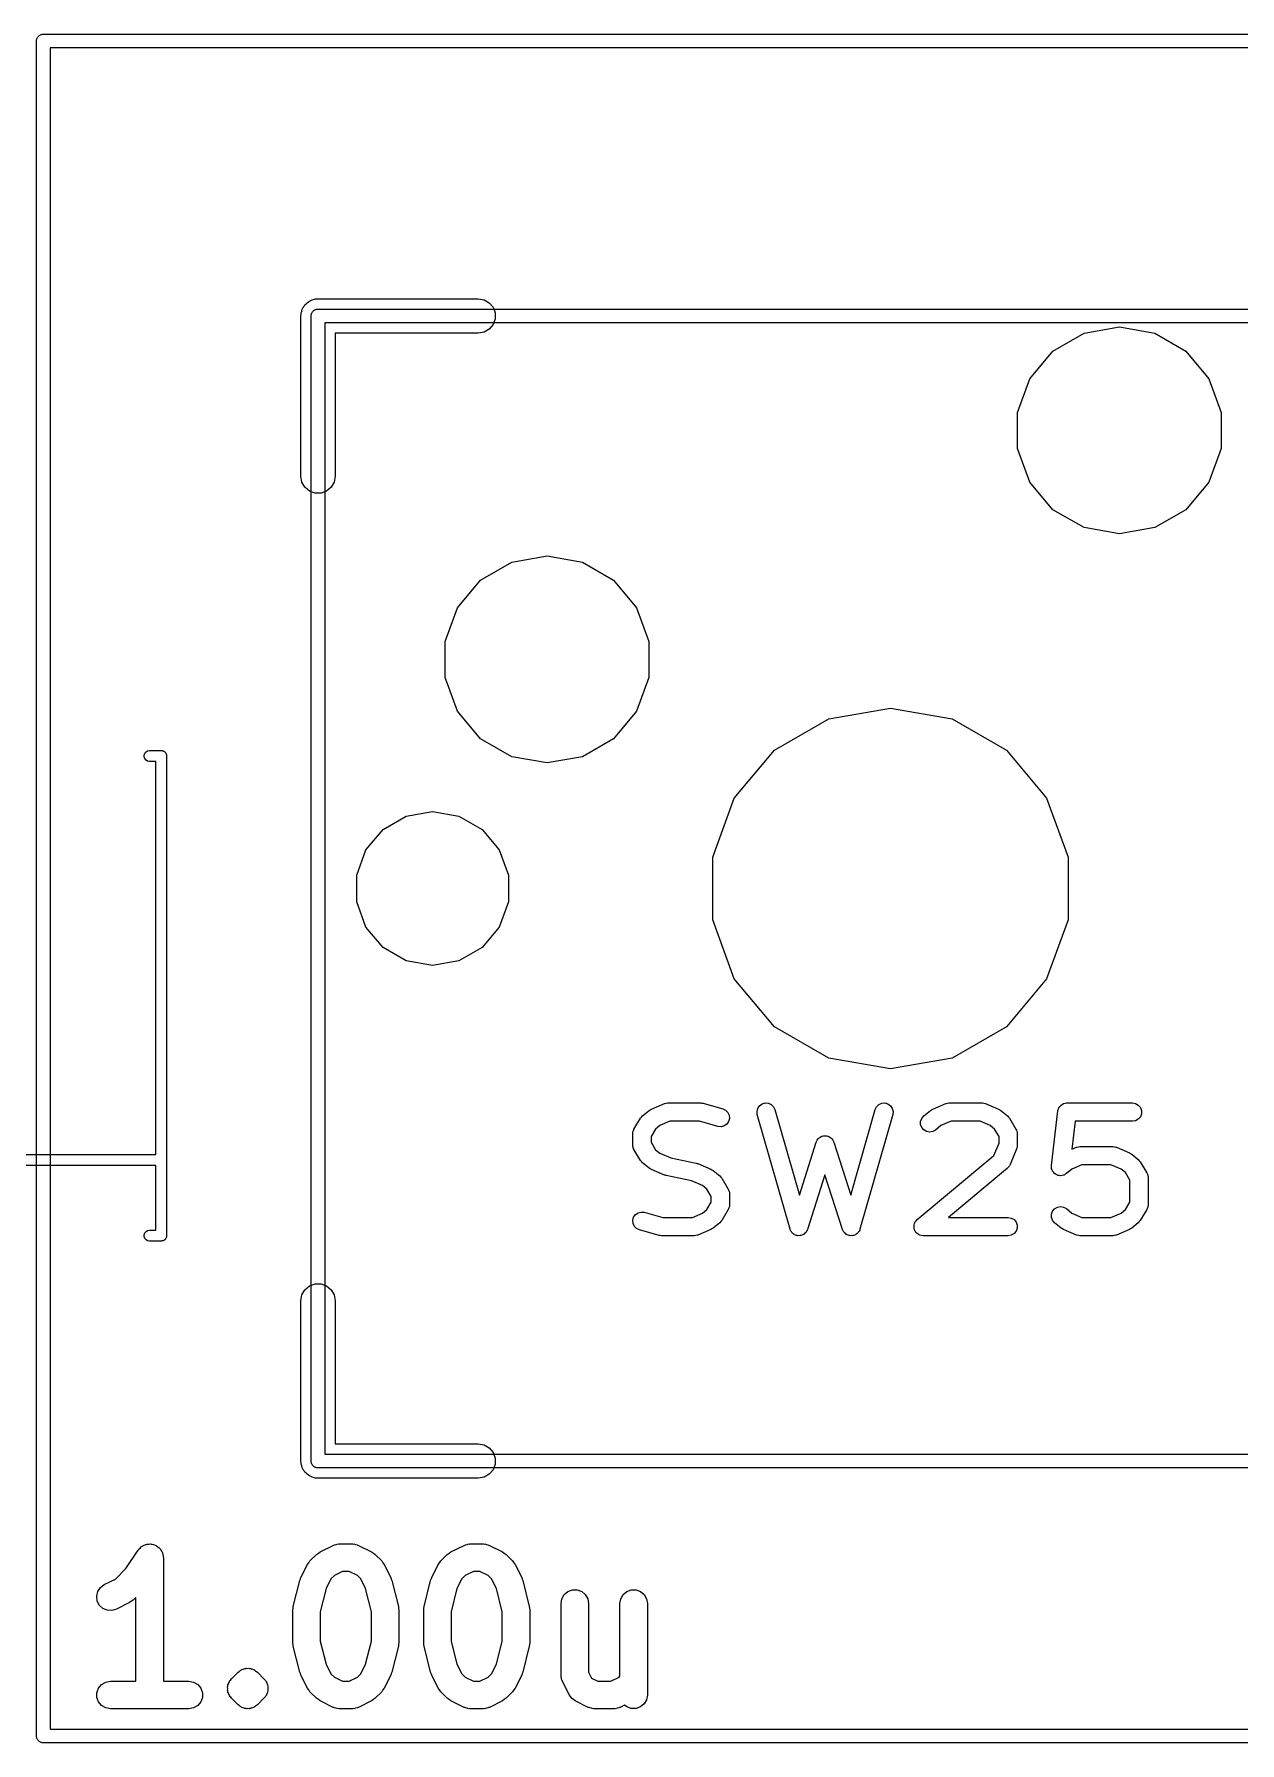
# Model space of a CAD drawing. Header units: millimetres. Extents: x 50 to 169, y 50 to 167.
# Drawn here: x 148.61 to 161.99, y 89.3 to 108.25 of the extents above; entities that cross this region are included whole.
import ezdxf

# ---------------------------------------------------------------- set-up
doc = ezdxf.new("R2010")
doc.units = ezdxf.units.MM
doc.layers.add('BLACK', color=7, linetype='Continuous')

# ---------------------------------------------------------------- blocks, each defined once
blk = doc.blocks.new('hhskb2-Cmts.User')
at = {"layer": 'BLACK'}
for p, q in [((138.574, -81.65), (138.575, -81.6434)), ((138.574, -94.35), (138.574, -81.65)), ((138.575, -81.6368), (138.577, -81.6305)), ((138.575, -81.6434), (138.575, -81.6368)), ((138.577, -81.6305), (138.578, -81.6239)), ((138.578, -81.6239), (138.582, -81.6182)), ((138.582, -81.6182), (138.584, -81.6119)), ((138.584, -81.6119), (138.588, -81.6068)), ((138.588, -81.6068), (138.592, -81.601)), ((138.592, -81.601), (138.597, -81.5967)), ((138.597, -81.5967), (138.601, -81.5916)), ((138.601, -81.5916), (138.607, -81.5883)), ((138.607, -81.5883), (138.612, -81.584)), ((138.612, -81.584), (138.618, -81.5817)), ((138.618, -81.5817), (138.624, -81.5784)), ((138.624, -81.5784), (138.631, -81.5772)), ((138.631, -81.5772), (138.637, -81.575)), ((138.637, -81.575), (138.643, -81.575)), ((138.643, -81.575), (138.65, -81.5738)), ((138.65, -81.5738), (151.35, -81.5738)), ((138.726, -81.7262), (138.726, -94.2738)), ((151.274, -81.7262), (138.726, -81.7262)), ((138.575, -94.3566), (138.574, -94.35)), ((138.575, -94.3632), (138.575, -94.3566)), ((138.726, -94.2738), (151.274, -94.2738)), ((138.577, -94.3695), (138.575, -94.3632)), ((138.578, -94.3761), (138.577, -94.3695)), ((138.582, -94.3818), (138.578, -94.3761)), ((138.584, -94.3881), (138.582, -94.3818)), ((138.588, -94.3932), (138.584, -94.3881)), ((138.592, -94.399), (138.588, -94.3932)), ((138.597, -94.4033), (138.592, -94.399)), ((138.601, -94.4084), (138.597, -94.4033)), ((138.607, -94.4117), (138.601, -94.4084)), ((138.612, -94.416), (138.607, -94.4117)), ((138.618, -94.4183), (138.612, -94.416)), ((138.624, -94.4216), (138.618, -94.4183)), ((138.631, -94.4228), (138.624, -94.4216)), ((138.637, -94.425), (138.631, -94.4228)), ((138.643, -94.425), (138.637, -94.425)), ((138.65, -94.4262), (138.643, -94.425)), ((151.35, -94.4262), (138.65, -94.4262))]:
    blk.add_line(p, q, dxfattribs=at)
blk = doc.blocks.new('hhskb2-Dwgs.User')
at = {"layer": 'BLACK'}
for p, q in [((135.526, -78.602), (135.527, -78.5954)), ((135.526, -97.398), (135.526, -78.602)), ((135.527, -78.5888), (135.529, -78.5825)), ((135.527, -78.5954), (135.527, -78.5888)), ((135.529, -78.5825), (135.53, -78.5759)), ((135.53, -78.5759), (135.534, -78.5702)), ((135.534, -78.5702), (135.536, -78.5639)), ((135.536, -78.5639), (135.54, -78.5588)), ((135.54, -78.5588), (135.544, -78.553)), ((135.544, -78.553), (135.549, -78.5487)), ((135.549, -78.5487), (135.553, -78.5436)), ((135.553, -78.5436), (135.559, -78.5403)), ((135.559, -78.5403), (135.564, -78.536)), ((135.564, -78.536), (135.57, -78.5337)), ((135.57, -78.5337), (135.576, -78.5304)), ((135.576, -78.5304), (135.583, -78.5292)), ((135.583, -78.5292), (135.589, -78.527)), ((135.589, -78.527), (135.595, -78.527)), ((135.595, -78.527), (135.602, -78.5258)), ((135.602, -78.5258), (154.398, -78.5258)), ((135.678, -78.6782), (135.678, -97.3218)), ((154.322, -78.6782), (135.678, -78.6782)), ((136.678, -95.3108), (136.691, -95.2976)), ((136.691, -95.2976), (136.699, -95.2939)), ((136.699, -95.2939), (136.705, -95.2884)), ((136.705, -95.2884), (136.722, -95.2822)), ((136.722, -95.2822), (136.738, -95.2742)), ((136.738, -95.2742), (136.747, -95.2732)), ((136.747, -95.2732), (136.755, -95.2703)), ((136.755, -95.2703), (136.773, -95.2703)), ((136.773, -95.2703), (136.791, -95.2683)), ((136.791, -95.2683), (136.799, -95.2703)), ((136.799, -95.2703), (136.808, -95.2703)), ((136.808, -95.2703), (136.825, -95.2766)), ((136.825, -95.2766), (136.843, -95.2809)), ((136.843, -95.2809), (136.85, -95.2856)), ((136.85, -95.2856), (136.857, -95.2884)), ((136.857, -95.2884), (136.871, -95.3001)), ((136.871, -95.3001), (136.887, -95.3102)), ((136.887, -95.3102), (136.892, -95.317)), ((138.673, -95.3567), (138.818, -95.2841)), ((138.818, -95.2841), (138.826, -95.2816)), ((138.826, -95.2816), (138.834, -95.2772)), ((138.834, -95.2772), (138.851, -95.2741)), ((138.851, -95.2741), (138.868, -95.269)), ((138.868, -95.269), (138.877, -95.2696)), ((138.877, -95.2696), (138.886, -95.268)), ((138.886, -95.268), (139.031, -95.268)), ((139.031, -95.268), (139.04, -95.2696)), ((139.04, -95.2696), (139.048, -95.269)), ((139.048, -95.269), (139.066, -95.2741)), ((139.066, -95.2741), (139.083, -95.2772)), ((139.083, -95.2772), (139.091, -95.2816)), ((139.091, -95.2816), (139.099, -95.2841)), ((139.099, -95.2841), (139.244, -95.3567)), ((140.124, -95.3567), (140.269, -95.2841)), ((140.269, -95.2841), (140.278, -95.2816)), ((140.278, -95.2816), (140.285, -95.2772)), ((140.285, -95.2772), (140.303, -95.2741)), ((140.303, -95.2741), (140.32, -95.269)), ((140.32, -95.269), (140.329, -95.2696)), ((140.329, -95.2696), (140.337, -95.268)), ((140.337, -95.268), (140.482, -95.268)), ((140.482, -95.268), (140.491, -95.2696)), ((140.491, -95.2696), (140.5, -95.269)), ((140.5, -95.269), (140.517, -95.2741)), ((140.517, -95.2741), (140.535, -95.2772)), ((140.535, -95.2772), (140.542, -95.2816)), ((140.542, -95.2816), (140.551, -95.2841)), ((140.551, -95.2841), (140.696, -95.3567)), ((136.518, -95.541), (136.654, -95.3359)), ((136.654, -95.3359), (136.66, -95.3298)), ((136.66, -95.3298), (136.665, -95.3225)), ((136.665, -95.3225), (136.678, -95.3108)), ((136.892, -95.317), (136.898, -95.3225)), ((136.898, -95.3225), (136.907, -95.3382)), ((136.907, -95.3382), (136.918, -95.3529)), ((136.918, -95.3529), (136.92, -95.361)), ((136.92, -95.361), (136.924, -95.3683)), ((136.924, -95.3683), (136.928, -95.3862)), ((136.928, -95.3862), (136.933, -95.4037)), ((136.933, -95.4037), (136.932, -95.4121)), ((136.932, -95.4121), (136.934, -95.4204)), ((136.934, -95.4204), (136.934, -96.792)), ((138.459, -95.6426), (138.532, -95.4974)), ((138.532, -95.4974), (138.546, -95.4778)), ((138.546, -95.4778), (138.56, -95.4578)), ((138.56, -95.4578), (138.633, -95.3852)), ((138.633, -95.3852), (138.653, -95.3712)), ((138.653, -95.3712), (138.673, -95.3567)), ((139.244, -95.3567), (139.264, -95.3712)), ((139.264, -95.3712), (139.284, -95.3852)), ((139.284, -95.3852), (139.356, -95.4578)), ((139.356, -95.4578), (139.37, -95.4778)), ((139.37, -95.4778), (139.385, -95.4974)), ((139.385, -95.4974), (139.458, -95.6426)), ((139.911, -95.6426), (139.983, -95.4974)), ((139.983, -95.4974), (139.998, -95.4778)), ((139.998, -95.4778), (140.012, -95.4578)), ((140.012, -95.4578), (140.084, -95.3852)), ((140.084, -95.3852), (140.104, -95.3712)), ((140.104, -95.3712), (140.124, -95.3567)), ((140.696, -95.3567), (140.715, -95.3712)), ((140.715, -95.3712), (140.735, -95.3852)), ((140.735, -95.3852), (140.808, -95.4578)), ((140.808, -95.4578), (140.822, -95.4778)), ((140.822, -95.4778), (140.836, -95.4974)), ((140.836, -95.4974), (140.909, -95.6426)), ((136.278, -95.7195), (136.401, -95.658)), ((136.401, -95.658), (136.518, -95.541)), ((138.375, -95.964), (138.448, -95.6738)), ((138.448, -95.6738), (138.455, -95.6585)), ((138.455, -95.6585), (138.459, -95.6426)), ((138.793, -95.6558), (138.739, -95.7639)), ((138.831, -95.6183), (138.793, -95.6558)), ((138.922, -95.5728), (138.831, -95.6183)), ((138.995, -95.5728), (138.922, -95.5728)), ((139.086, -95.6183), (138.995, -95.5728)), ((139.123, -95.6558), (139.086, -95.6183)), ((139.177, -95.7639), (139.123, -95.6558)), ((139.458, -95.6426), (139.462, -95.6585)), ((139.462, -95.6585), (139.469, -95.6738)), ((139.469, -95.6738), (139.542, -95.964)), ((139.827, -95.964), (139.899, -95.6738)), ((139.899, -95.6738), (139.906, -95.6585)), ((139.906, -95.6585), (139.911, -95.6426)), ((140.245, -95.6558), (140.191, -95.7639)), ((140.282, -95.6183), (140.245, -95.6558)), ((140.373, -95.5728), (140.282, -95.6183)), ((140.446, -95.5728), (140.373, -95.5728)), ((140.537, -95.6183), (140.446, -95.5728)), ((140.575, -95.6558), (140.537, -95.6183)), ((140.629, -95.7639), (140.575, -95.6558)), ((140.909, -95.6426), (140.914, -95.6585)), ((140.914, -95.6585), (140.921, -95.6738)), ((140.921, -95.6738), (140.993, -95.964)), ((136.194, -95.8467), (136.206, -95.7952)), ((136.2, -95.8993), (136.194, -95.8467)), ((136.206, -95.7952), (136.235, -95.7511)), ((136.235, -95.7511), (136.278, -95.7195)), ((136.629, -95.8609), (136.599, -95.891)), ((136.629, -96.792), (136.629, -95.8609)), ((138.739, -95.7639), (138.675, -96.0198)), ((139.241, -96.0198), (139.177, -95.7639)), ((140.191, -95.7639), (140.127, -96.0198)), ((140.693, -96.0198), (140.629, -95.7639)), ((141.346, -95.9284), (141.355, -95.8763)), ((141.355, -95.8763), (141.382, -95.8305)), ((141.382, -95.8305), (141.422, -95.7964)), ((141.422, -95.7964), (141.472, -95.7783)), ((141.472, -95.7783), (141.525, -95.7783)), ((141.525, -95.7783), (141.575, -95.7964)), ((141.575, -95.7964), (141.615, -95.8305)), ((141.615, -95.8305), (141.642, -95.8763)), ((141.642, -95.8763), (141.651, -95.9284)), ((141.999, -95.9284), (142.008, -95.8763)), ((142.008, -95.8763), (142.035, -95.8305)), ((142.035, -95.8305), (142.075, -95.7964)), ((142.075, -95.7964), (142.125, -95.7783)), ((142.125, -95.7783), (142.178, -95.7783)), ((142.178, -95.7783), (142.228, -95.7964)), ((142.228, -95.7964), (142.268, -95.8305)), ((142.268, -95.8305), (142.295, -95.8763)), ((142.295, -95.8763), (142.304, -95.9284)), ((136.223, -95.9466), (136.2, -95.8993)), ((136.262, -95.983), (136.223, -95.9466)), ((136.31, -96.0041), (136.262, -95.983)), ((136.363, -96.0073), (136.31, -96.0041)), ((136.414, -95.9922), (136.363, -96.0073)), ((136.559, -95.9196), (136.414, -95.9922)), ((136.579, -95.905), (136.559, -95.9196)), ((136.599, -95.891), (136.579, -95.905)), ((138.371, -96.001), (138.374, -95.9826)), ((138.371, -96.3639), (138.371, -96.001)), ((138.374, -95.9826), (138.375, -95.964)), ((138.675, -96.0198), (138.675, -96.3451)), ((139.241, -96.3451), (139.241, -96.0198)), ((139.542, -95.964), (139.543, -95.9826)), ((139.543, -95.9826), (139.546, -96.001)), ((139.546, -96.001), (139.546, -96.3639)), ((139.822, -96.001), (139.825, -95.9826)), ((139.822, -96.3639), (139.822, -96.001)), ((139.825, -95.9826), (139.827, -95.964)), ((140.127, -96.0198), (140.127, -96.3451)), ((140.693, -96.3451), (140.693, -96.0198)), ((140.993, -95.964), (140.994, -95.9826)), ((140.994, -95.9826), (140.998, -96.001)), ((140.998, -96.001), (140.998, -96.3639)), ((141.346, -96.7267), (141.346, -95.9284)), ((141.651, -95.9284), (141.651, -96.6907)), ((141.999, -96.7362), (141.999, -95.9284)), ((142.304, -95.9284), (142.304, -96.9444)), ((138.374, -96.3822), (138.371, -96.3639)), ((138.375, -96.4008), (138.374, -96.3822)), ((138.448, -96.6911), (138.375, -96.4008)), ((138.675, -96.3451), (138.739, -96.6009)), ((139.177, -96.601), (139.241, -96.3451)), ((139.542, -96.4008), (139.469, -96.6911)), ((139.543, -96.3822), (139.542, -96.4008)), ((139.546, -96.3639), (139.543, -96.3822)), ((139.825, -96.3822), (139.822, -96.3639)), ((139.827, -96.4008), (139.825, -96.3822)), ((139.899, -96.6911), (139.827, -96.4008)), ((140.127, -96.3451), (140.191, -96.6009)), ((140.629, -96.601), (140.693, -96.3451)), ((140.993, -96.4008), (140.921, -96.6911)), ((140.994, -96.3822), (140.993, -96.4008)), ((140.998, -96.3639), (140.994, -96.3822)), ((138.739, -96.6009), (138.793, -96.709)), ((139.123, -96.709), (139.177, -96.601)), ((140.191, -96.6009), (140.245, -96.709)), ((140.575, -96.709), (140.629, -96.601)), ((136.248, -96.8277), (136.294, -96.8012)), ((136.294, -96.8012), (136.346, -96.792)), ((136.346, -96.792), (136.629, -96.792)), ((136.934, -96.792), (137.217, -96.792)), ((137.217, -96.792), (137.269, -96.8012)), ((137.269, -96.8012), (137.315, -96.8277)), ((137.65, -96.8324), (137.656, -96.8203)), ((137.656, -96.8203), (137.659, -96.8074)), ((137.659, -96.8074), (137.667, -96.7965)), ((137.667, -96.7965), (137.672, -96.7844)), ((137.672, -96.7844), (137.682, -96.775)), ((137.682, -96.775), (137.69, -96.7641)), ((137.69, -96.7641), (137.762, -96.6915)), ((137.762, -96.6915), (137.773, -96.6839)), ((137.773, -96.6839), (137.782, -96.6744)), ((137.782, -96.6744), (137.789, -96.6716)), ((137.789, -96.6716), (137.794, -96.6673)), ((137.794, -96.6673), (137.8, -96.665)), ((137.8, -96.665), (137.805, -96.6612)), ((137.805, -96.6612), (137.818, -96.6577)), ((137.818, -96.6577), (137.83, -96.6521)), ((137.83, -96.6521), (137.837, -96.6515)), ((137.837, -96.6515), (137.843, -96.6492)), ((137.843, -96.6492), (137.85, -96.6492)), ((137.85, -96.6492), (137.857, -96.6475)), ((137.857, -96.6475), (137.87, -96.6486)), ((137.87, -96.6486), (137.883, -96.6475)), ((137.883, -96.6475), (137.89, -96.6492)), ((137.89, -96.6492), (137.896, -96.6492)), ((137.896, -96.6492), (137.903, -96.6515)), ((137.903, -96.6515), (137.909, -96.6521)), ((137.909, -96.6521), (137.921, -96.6577)), ((137.921, -96.6577), (137.934, -96.6612)), ((137.934, -96.6612), (137.94, -96.665)), ((137.94, -96.665), (137.946, -96.6673)), ((137.946, -96.6673), (137.951, -96.6716)), ((137.951, -96.6716), (137.957, -96.6744)), ((137.957, -96.6744), (137.967, -96.6839)), ((137.967, -96.6839), (137.978, -96.6915)), ((137.978, -96.6915), (138.05, -96.7641)), ((138.05, -96.7641), (138.058, -96.775)), ((138.058, -96.775), (138.067, -96.7844)), ((138.067, -96.7844), (138.073, -96.7965)), ((138.073, -96.7965), (138.081, -96.8074)), ((138.081, -96.8074), (138.084, -96.8203)), ((138.084, -96.8203), (138.09, -96.8324)), ((138.455, -96.7063), (138.448, -96.6911)), ((138.459, -96.7223), (138.455, -96.7063)), ((138.532, -96.8674), (138.459, -96.7223)), ((138.793, -96.709), (138.831, -96.7466)), ((138.831, -96.7466), (138.922, -96.792)), ((138.922, -96.792), (138.995, -96.792)), ((138.995, -96.792), (139.086, -96.7466)), ((139.086, -96.7466), (139.123, -96.709)), ((139.458, -96.7223), (139.385, -96.8674)), ((139.462, -96.7063), (139.458, -96.7223)), ((139.469, -96.6911), (139.462, -96.7063)), ((139.906, -96.7063), (139.899, -96.6911)), ((139.911, -96.7223), (139.906, -96.7063)), ((139.983, -96.8674), (139.911, -96.7223)), ((140.245, -96.709), (140.282, -96.7466)), ((140.282, -96.7466), (140.373, -96.792)), ((140.373, -96.792), (140.446, -96.792)), ((140.446, -96.792), (140.537, -96.7466)), ((140.537, -96.7466), (140.575, -96.709)), ((140.909, -96.7223), (140.836, -96.8674)), ((140.914, -96.7063), (140.909, -96.7223)), ((140.921, -96.6911), (140.914, -96.7063)), ((141.348, -96.7354), (141.346, -96.7267)), ((141.347, -96.7441), (141.348, -96.7354)), ((141.352, -96.7613), (141.347, -96.7441)), ((141.355, -96.7788), (141.352, -96.7613)), ((141.36, -96.7864), (141.355, -96.7788)), ((141.362, -96.7949), (141.36, -96.7864)), ((141.435, -96.94), (141.362, -96.7949)), ((141.651, -96.6907), (141.685, -96.7583)), ((141.685, -96.7583), (141.752, -96.792)), ((141.752, -96.792), (141.898, -96.792)), ((141.898, -96.792), (141.989, -96.7466)), ((141.989, -96.7466), (141.999, -96.7362)), ((136.196, -96.918), (136.214, -96.8682)), ((136.196, -96.9709), (136.196, -96.918)), ((136.214, -97.0206), (136.196, -96.9709)), ((136.214, -96.8682), (136.248, -96.8277)), ((137.315, -96.8277), (137.349, -96.8682)), ((137.349, -96.8682), (137.367, -96.918)), ((137.367, -96.9709), (137.349, -97.0206)), ((137.367, -96.918), (137.367, -96.9709)), ((137.645, -96.8586), (137.649, -96.8457)), ((137.647, -96.8719), (137.645, -96.8586)), ((137.645, -96.8851), (137.647, -96.8719)), ((137.649, -96.898), (137.645, -96.8851)), ((137.649, -96.8457), (137.65, -96.8324)), ((137.65, -96.9113), (137.649, -96.898)), ((137.656, -96.9234), (137.65, -96.9113)), ((137.659, -96.9363), (137.656, -96.9234)), ((137.667, -96.9472), (137.659, -96.9363)), ((137.672, -96.9593), (137.667, -96.9472)), ((137.682, -96.9687), (137.672, -96.9593)), ((137.69, -96.9796), (137.682, -96.9687)), ((137.762, -97.0522), (137.69, -96.9796)), ((138.05, -96.9796), (137.978, -97.0522)), ((138.058, -96.9687), (138.05, -96.9796)), ((138.067, -96.9593), (138.058, -96.9687)), ((138.073, -96.9472), (138.067, -96.9593)), ((138.081, -96.9363), (138.073, -96.9472)), ((138.084, -96.9234), (138.081, -96.9363)), ((138.09, -96.9113), (138.084, -96.9234)), ((138.09, -96.8324), (138.091, -96.8457)), ((138.091, -96.898), (138.09, -96.9113)), ((138.091, -96.8457), (138.094, -96.8586)), ((138.094, -96.8851), (138.091, -96.898)), ((138.094, -96.8586), (138.093, -96.8719)), ((138.093, -96.8719), (138.094, -96.8851)), ((138.546, -96.8871), (138.532, -96.8674)), ((138.56, -96.907), (138.546, -96.8871)), ((138.633, -96.9796), (138.56, -96.907)), ((138.653, -96.9936), (138.633, -96.9796)), ((138.673, -97.0082), (138.653, -96.9936)), ((138.818, -97.0807), (138.673, -97.0082)), ((139.244, -97.0082), (139.099, -97.0807)), ((139.264, -96.9936), (139.244, -97.0082)), ((139.284, -96.9796), (139.264, -96.9936)), ((139.356, -96.907), (139.284, -96.9796)), ((139.37, -96.8871), (139.356, -96.907)), ((139.385, -96.8674), (139.37, -96.8871)), ((139.998, -96.8871), (139.983, -96.8674)), ((140.012, -96.907), (139.998, -96.8871)), ((140.084, -96.9796), (140.012, -96.907)), ((140.104, -96.9936), (140.084, -96.9796)), ((140.124, -97.0082), (140.104, -96.9936)), ((140.269, -97.0807), (140.124, -97.0082)), ((140.696, -97.0082), (140.551, -97.0807)), ((140.715, -96.9936), (140.696, -97.0082)), ((140.735, -96.9796), (140.715, -96.9936)), ((140.808, -96.907), (140.735, -96.9796)), ((140.822, -96.8871), (140.808, -96.907)), ((140.836, -96.8674), (140.822, -96.8871)), ((141.448, -96.958), (141.435, -96.94)), ((141.46, -96.9766), (141.448, -96.958)), ((141.464, -96.9791), (141.46, -96.9766)), ((141.466, -96.9825), (141.464, -96.9791)), ((141.485, -96.9948), (141.466, -96.9825)), ((141.503, -97.0082), (141.485, -96.9948)), ((141.648, -97.0807), (141.503, -97.0082)), ((142.295, -96.9966), (142.268, -97.0424)), ((142.304, -96.9444), (142.295, -96.9966)), ((136.248, -97.0612), (136.214, -97.0206)), ((136.294, -97.0876), (136.248, -97.0612)), ((136.346, -97.0968), (136.294, -97.0876)), ((137.217, -97.0968), (136.346, -97.0968)), ((137.269, -97.0876), (137.217, -97.0968)), ((137.315, -97.0612), (137.269, -97.0876)), ((137.349, -97.0206), (137.315, -97.0612)), ((137.773, -97.0598), (137.762, -97.0522)), ((137.782, -97.0693), (137.773, -97.0598)), ((137.789, -97.0721), (137.782, -97.0693)), ((137.794, -97.0764), (137.789, -97.0721)), ((137.8, -97.0787), (137.794, -97.0764)), ((137.805, -97.0825), (137.8, -97.0787)), ((137.818, -97.086), (137.805, -97.0825)), ((137.83, -97.0916), (137.818, -97.086)), ((137.837, -97.0922), (137.83, -97.0916)), ((137.843, -97.0945), (137.837, -97.0922)), ((137.85, -97.0945), (137.843, -97.0945)), ((137.857, -97.0962), (137.85, -97.0945)), ((137.87, -97.0951), (137.857, -97.0962)), ((137.883, -97.0962), (137.87, -97.0951)), ((137.89, -97.0945), (137.883, -97.0962)), ((137.896, -97.0945), (137.89, -97.0945)), ((137.903, -97.0922), (137.896, -97.0945)), ((137.909, -97.0916), (137.903, -97.0922)), ((137.921, -97.086), (137.909, -97.0916)), ((137.934, -97.0825), (137.921, -97.086)), ((137.94, -97.0787), (137.934, -97.0825)), ((137.946, -97.0764), (137.94, -97.0787)), ((137.951, -97.0721), (137.946, -97.0764)), ((137.957, -97.0693), (137.951, -97.0721)), ((137.967, -97.0598), (137.957, -97.0693)), ((137.978, -97.0522), (137.967, -97.0598)), ((138.826, -97.0832), (138.818, -97.0807)), ((138.834, -97.0876), (138.826, -97.0832)), ((138.851, -97.0907), (138.834, -97.0876)), ((138.868, -97.0958), (138.851, -97.0907)), ((138.877, -97.0953), (138.868, -97.0958)), ((138.886, -97.0968), (138.877, -97.0953)), ((139.031, -97.0968), (138.886, -97.0968)), ((139.04, -97.0953), (139.031, -97.0968)), ((139.048, -97.0958), (139.04, -97.0953)), ((139.066, -97.0907), (139.048, -97.0958)), ((139.083, -97.0876), (139.066, -97.0907)), ((139.091, -97.0832), (139.083, -97.0876)), ((139.099, -97.0807), (139.091, -97.0832)), ((140.278, -97.0832), (140.269, -97.0807)), ((140.285, -97.0876), (140.278, -97.0832)), ((140.303, -97.0907), (140.285, -97.0876)), ((140.32, -97.0958), (140.303, -97.0907)), ((140.329, -97.0953), (140.32, -97.0958)), ((140.337, -97.0968), (140.329, -97.0953)), ((140.482, -97.0968), (140.337, -97.0968)), ((140.491, -97.0953), (140.482, -97.0968)), ((140.5, -97.0958), (140.491, -97.0953)), ((140.517, -97.0907), (140.5, -97.0958)), ((140.535, -97.0876), (140.517, -97.0907)), ((140.542, -97.0832), (140.535, -97.0876)), ((140.551, -97.0807), (140.542, -97.0832)), ((141.656, -97.0832), (141.648, -97.0807)), ((141.664, -97.0876), (141.656, -97.0832)), ((141.682, -97.0907), (141.664, -97.0876)), ((141.699, -97.0958), (141.682, -97.0907)), ((141.707, -97.0953), (141.699, -97.0958)), ((141.716, -97.0968), (141.707, -97.0953)), ((141.934, -97.0968), (141.716, -97.0968)), ((141.943, -97.0953), (141.934, -97.0968)), ((141.951, -97.0958), (141.943, -97.0953)), ((141.968, -97.0907), (141.951, -97.0958)), ((141.986, -97.0876), (141.968, -97.0907)), ((141.994, -97.0832), (141.986, -97.0876)), ((142.002, -97.0807), (141.994, -97.0832)), ((142.051, -97.0561), (142.002, -97.0807)), ((142.075, -97.0764), (142.051, -97.0561)), ((142.125, -97.0945), (142.075, -97.0764)), ((142.178, -97.0945), (142.125, -97.0945)), ((142.228, -97.0764), (142.178, -97.0945)), ((142.268, -97.0424), (142.228, -97.0764)), ((135.678, -97.3218), (154.322, -97.3218)), ((135.527, -97.4046), (135.526, -97.398)), ((135.527, -97.4112), (135.527, -97.4046)), ((135.529, -97.4175), (135.527, -97.4112)), ((135.53, -97.4241), (135.529, -97.4175)), ((135.534, -97.4298), (135.53, -97.4241)), ((135.536, -97.4361), (135.534, -97.4298)), ((135.54, -97.4412), (135.536, -97.4361)), ((135.544, -97.447), (135.54, -97.4412)), ((135.549, -97.4513), (135.544, -97.447)), ((135.553, -97.4564), (135.549, -97.4513)), ((135.559, -97.4597), (135.553, -97.4564)), ((135.564, -97.464), (135.559, -97.4597)), ((135.57, -97.4663), (135.564, -97.464)), ((135.576, -97.4696), (135.57, -97.4663)), ((135.583, -97.4708), (135.576, -97.4696)), ((135.589, -97.473), (135.583, -97.4708)), ((135.595, -97.473), (135.589, -97.473)), ((135.602, -97.4742), (135.595, -97.473)), ((154.398, -97.4742), (135.602, -97.4742))]:
    blk.add_line(p, q, dxfattribs=at)
blk = doc.blocks.new('hhskb2-F.SilkS')
at = {"layer": 'BLACK'}
for p, q in [((138.57, -81.4793), (138.585, -81.471)), ((138.585, -81.471), (138.601, -81.4681)), ((138.601, -81.4681), (138.617, -81.4624)), ((138.617, -81.4624), (138.634, -81.4624)), ((138.634, -81.4624), (138.65, -81.4595)), ((138.65, -81.4595), (140.428, -81.4595)), ((140.428, -81.4595), (140.493, -81.471)), ((140.493, -81.471), (140.55, -81.5041)), ((138.459, -81.65), (138.462, -81.6336)), ((138.459, -83.428), (138.459, -81.65)), ((138.462, -81.6169), (138.468, -81.6013)), ((138.462, -81.6336), (138.462, -81.6169)), ((138.468, -81.6013), (138.471, -81.5848)), ((138.471, -81.5848), (138.479, -81.5704)), ((138.479, -81.5704), (138.485, -81.5547)), ((138.485, -81.5547), (138.496, -81.542)), ((138.496, -81.542), (138.504, -81.5275)), ((138.504, -81.5275), (138.517, -81.5168)), ((138.517, -81.5168), (138.528, -81.5041)), ((138.528, -81.5041), (138.542, -81.4957)), ((138.542, -81.4957), (138.555, -81.485)), ((138.555, -81.485), (138.57, -81.4793)), ((140.55, -81.5041), (140.593, -81.5547)), ((140.593, -81.5547), (140.616, -81.6169)), ((140.616, -81.6169), (140.616, -81.6831)), ((140.428, -81.8405), (138.84, -81.8405)), ((138.84, -81.8405), (138.84, -83.428)), ((140.493, -81.829), (140.428, -81.8405)), ((140.55, -81.7959), (140.493, -81.829)), ((140.593, -81.7452), (140.55, -81.7959)), ((140.616, -81.6831), (140.593, -81.7452)), ((146.802, -82.0411), (147.148, -81.8418)), ((147.148, -81.8418), (147.54, -81.7726)), ((147.54, -81.7726), (147.932, -81.8418)), ((147.932, -81.8418), (148.278, -82.0411)), ((146.546, -82.3463), (146.802, -82.0411)), ((148.278, -82.0411), (148.534, -82.3463)), ((146.41, -82.7208), (146.546, -82.3463)), ((148.534, -82.3463), (148.67, -82.7208)), ((146.41, -83.1192), (146.41, -82.7208)), ((148.67, -82.7208), (148.67, -83.1192)), ((146.546, -83.4937), (146.41, -83.1192)), ((148.67, -83.1192), (148.534, -83.4937)), ((138.471, -83.4932), (138.459, -83.428)), ((138.504, -83.5505), (138.471, -83.4932)), ((138.555, -83.593), (138.504, -83.5505)), ((138.796, -83.5505), (138.745, -83.593)), ((138.829, -83.4932), (138.796, -83.5505)), ((138.84, -83.428), (138.829, -83.4932)), ((146.802, -83.7989), (146.546, -83.4937)), ((148.534, -83.4937), (148.278, -83.7989)), ((138.617, -83.6156), (138.555, -83.593)), ((138.683, -83.6156), (138.617, -83.6156)), ((138.745, -83.593), (138.683, -83.6156)), ((147.148, -83.9982), (146.802, -83.7989)), ((148.278, -83.7989), (147.932, -83.9982)), ((147.54, -84.0674), (147.148, -83.9982)), ((147.932, -83.9982), (147.54, -84.0674)), ((140.798, -84.3818), (141.19, -84.3126)), ((141.19, -84.3126), (141.582, -84.3818)), ((140.452, -84.5811), (140.798, -84.3818)), ((141.582, -84.3818), (141.928, -84.5811)), ((140.196, -84.8863), (140.452, -84.5811)), ((141.928, -84.5811), (142.184, -84.8863)), ((140.06, -85.2608), (140.196, -84.8863)), ((142.184, -84.8863), (142.32, -85.2608)), ((140.06, -85.6592), (140.06, -85.2608)), ((142.32, -85.2608), (142.32, -85.6592)), ((140.196, -86.0337), (140.06, -85.6592)), ((142.32, -85.6592), (142.184, -86.0337)), ((144.315, -86.1192), (145, -85.9985)), ((145, -85.9985), (145.685, -86.1192)), ((140.452, -86.3389), (140.196, -86.0337)), ((142.184, -86.0337), (141.928, -86.3389)), ((143.713, -86.4667), (144.315, -86.1192)), ((145.685, -86.1192), (146.287, -86.4667)), ((140.798, -86.5382), (140.452, -86.3389)), ((141.928, -86.3389), (141.582, -86.5382)), ((136.721, -86.5196), (136.728, -86.5)), ((136.721, -86.5404), (136.721, -86.5196)), ((136.728, -86.56), (136.721, -86.5404)), ((136.728, -86.5), (136.741, -86.484)), ((136.741, -86.576), (136.728, -86.56)), ((136.741, -86.484), (136.759, -86.4736)), ((136.759, -86.5864), (136.741, -86.576)), ((136.759, -86.4736), (136.78, -86.47)), ((136.78, -86.59), (136.759, -86.5864)), ((136.78, -86.47), (136.91, -86.47)), ((136.85, -86.59), (136.78, -86.59)), ((136.85, -90.95), (136.85, -86.59)), ((136.91, -86.47), (136.915, -86.4709)), ((136.915, -86.4709), (136.92, -86.4709)), ((136.92, -86.4709), (136.925, -86.4727)), ((136.925, -86.4727), (136.931, -86.4736)), ((136.931, -86.4736), (136.935, -86.4762)), ((136.935, -86.4762), (136.94, -86.478)), ((136.94, -86.478), (136.944, -86.4814)), ((136.944, -86.4814), (136.949, -86.484)), ((136.949, -86.484), (136.952, -86.4881)), ((136.952, -86.4881), (136.956, -86.4914)), ((136.956, -86.4914), (136.959, -86.496)), ((136.959, -86.496), (136.962, -86.5)), ((136.962, -86.5), (136.964, -86.5049)), ((136.964, -86.5049), (136.966, -86.5095)), ((136.966, -86.5095), (136.967, -86.5147)), ((136.967, -86.5147), (136.969, -86.5196)), ((136.969, -86.5196), (136.969, -86.5248)), ((136.969, -86.5248), (136.97, -86.53)), ((136.97, -86.53), (136.97, -91.85)), ((141.19, -86.6074), (140.798, -86.5382)), ((141.582, -86.5382), (141.19, -86.6074)), ((143.267, -86.9992), (143.713, -86.4667)), ((146.287, -86.4667), (146.733, -86.9992)), ((139.628, -87.1974), (139.92, -87.1458)), ((139.92, -87.1458), (140.212, -87.1974)), ((143.029, -87.6524), (143.267, -86.9992)), ((146.733, -86.9992), (146.971, -87.6524)), ((139.18, -87.5729), (139.371, -87.3457)), ((139.371, -87.3457), (139.628, -87.1974)), ((140.212, -87.1974), (140.469, -87.3457)), ((140.469, -87.3457), (140.66, -87.5729)), ((139.079, -87.8517), (139.18, -87.5729)), ((140.66, -87.5729), (140.761, -87.8517)), ((143.029, -88.3476), (143.029, -87.6524)), ((146.971, -87.6524), (146.971, -88.3476)), ((139.079, -88.1483), (139.079, -87.8517)), ((140.761, -87.8517), (140.761, -88.1483)), ((139.18, -88.4271), (139.079, -88.1483)), ((140.761, -88.1483), (140.66, -88.4271)), ((139.371, -88.6543), (139.18, -88.4271)), ((140.66, -88.4271), (140.469, -88.6543)), ((143.267, -89.0008), (143.029, -88.3476)), ((146.971, -88.3476), (146.733, -89.0008)), ((139.628, -88.8026), (139.371, -88.6543)), ((140.469, -88.6543), (140.212, -88.8026)), ((139.92, -88.8541), (139.628, -88.8026)), ((140.212, -88.8026), (139.92, -88.8541)), ((143.713, -89.5332), (143.267, -89.0008)), ((146.733, -89.0008), (146.287, -89.5332)), ((144.315, -89.8808), (143.713, -89.5332)), ((146.287, -89.5332), (145.685, -89.8808)), ((145, -90.0015), (144.315, -89.8808)), ((145.685, -89.8808), (145, -90.0015)), ((142.498, -90.3841), (142.513, -90.3814)), ((142.513, -90.3814), (142.528, -90.378)), ((142.528, -90.378), (142.53, -90.3783)), ((142.53, -90.3783), (142.533, -90.3779)), ((142.533, -90.3779), (142.895, -90.3779)), ((142.895, -90.3779), (142.909, -90.3803)), ((142.909, -90.3803), (142.923, -90.3816)), ((142.923, -90.3816), (143.14, -90.4421)), ((143.577, -90.3882), (143.611, -90.3785)), ((143.611, -90.3785), (143.646, -90.381)), ((143.646, -90.381), (143.678, -90.3953)), ((144.871, -90.3953), (144.903, -90.381)), ((144.903, -90.381), (144.938, -90.3785)), ((144.938, -90.3785), (144.972, -90.3882)), ((145.618, -90.3841), (145.634, -90.3814)), ((145.634, -90.3814), (145.648, -90.378)), ((145.648, -90.378), (145.651, -90.3783)), ((145.651, -90.3783), (145.653, -90.3779)), ((145.653, -90.3779), (146.016, -90.3779)), ((146.016, -90.3779), (146.018, -90.3783)), ((146.018, -90.3783), (146.021, -90.378)), ((146.021, -90.378), (146.036, -90.3814)), ((146.036, -90.3814), (146.051, -90.3841)), ((146.925, -90.3841), (146.939, -90.3815)), ((146.939, -90.3815), (146.954, -90.3781)), ((146.954, -90.3781), (146.957, -90.3784)), ((146.957, -90.3784), (146.959, -90.3779)), ((146.959, -90.3779), (147.685, -90.3779)), ((147.685, -90.3779), (147.72, -90.3841)), ((142.155, -90.6692), (142.228, -90.5482)), ((142.228, -90.5482), (142.239, -90.5354)), ((142.239, -90.5354), (142.25, -90.5224)), ((142.25, -90.5224), (142.322, -90.4619)), ((142.322, -90.4619), (142.336, -90.4544)), ((142.336, -90.4544), (142.348, -90.4462)), ((142.348, -90.4462), (142.493, -90.3857)), ((142.493, -90.3857), (142.496, -90.3852)), ((142.496, -90.3852), (142.498, -90.3841)), ((143.14, -90.4421), (143.172, -90.4573)), ((143.172, -90.4573), (143.197, -90.4825)), ((143.197, -90.4825), (143.212, -90.5146)), ((143.214, -90.5498), (143.205, -90.5838)), ((143.212, -90.5146), (143.214, -90.5498)), ((143.52, -90.4723), (143.528, -90.4381)), ((143.523, -90.5074), (143.52, -90.4723)), ((143.886, -91.7774), (143.523, -90.5074)), ((143.528, -90.4381), (143.548, -90.4089)), ((143.548, -90.4089), (143.577, -90.3882)), ((143.678, -90.3953), (143.703, -90.4199)), ((143.703, -90.4199), (143.719, -90.4516)), ((143.719, -90.4516), (143.99, -91.399)), ((144.559, -91.399), (144.83, -90.4516)), ((145.025, -90.5074), (144.662, -91.7774)), ((144.83, -90.4516), (144.845, -90.4199)), ((144.845, -90.4199), (144.871, -90.3953)), ((144.972, -90.3882), (145, -90.4089)), ((145, -90.4089), (145.02, -90.4381)), ((145.02, -90.4381), (145.029, -90.4723)), ((145.029, -90.4723), (145.025, -90.5074)), ((145.335, -90.5825), (145.348, -90.5494)), ((145.348, -90.5494), (145.37, -90.5224)), ((145.37, -90.5224), (145.443, -90.4619)), ((145.443, -90.4619), (145.456, -90.4544)), ((145.456, -90.4544), (145.469, -90.4462)), ((145.469, -90.4462), (145.614, -90.3857)), ((145.614, -90.3857), (145.616, -90.3852)), ((145.616, -90.3852), (145.618, -90.3841)), ((146.051, -90.3841), (146.053, -90.3852)), ((146.053, -90.3852), (146.055, -90.3857)), ((146.055, -90.3857), (146.2, -90.4462)), ((146.2, -90.4462), (146.213, -90.4544)), ((146.213, -90.4544), (146.226, -90.4619)), ((146.226, -90.4619), (146.299, -90.5224)), ((146.299, -90.5224), (146.31, -90.5354)), ((146.31, -90.5354), (146.321, -90.5482)), ((146.321, -90.5482), (146.393, -90.6692)), ((146.786, -91.0722), (146.859, -90.4674)), ((146.859, -90.4619), (146.864, -90.4479)), ((146.859, -90.4647), (146.859, -90.4619)), ((146.859, -90.4674), (146.859, -90.4647)), ((146.864, -90.4479), (146.869, -90.4336)), ((146.869, -90.4336), (146.87, -90.4314)), ((146.87, -90.4314), (146.871, -90.4287)), ((146.871, -90.4287), (146.881, -90.4173)), ((146.881, -90.4173), (146.89, -90.4054)), ((146.89, -90.4054), (146.892, -90.4039)), ((146.892, -90.4039), (146.894, -90.4017)), ((146.894, -90.4017), (146.907, -90.3943)), ((146.907, -90.3943), (146.919, -90.3861)), ((146.919, -90.3861), (146.922, -90.3855)), ((146.922, -90.3855), (146.925, -90.3841)), ((147.72, -90.3841), (147.75, -90.4017)), ((147.75, -90.5574), (147.72, -90.575)), ((147.75, -90.4017), (147.773, -90.4287)), ((147.773, -90.5303), (147.75, -90.5574)), ((147.773, -90.4287), (147.785, -90.4619)), ((147.785, -90.4972), (147.773, -90.5303)), ((147.785, -90.4619), (147.785, -90.4972)), ((142.141, -90.7214), (142.142, -90.7118)), ((142.141, -90.8424), (142.141, -90.7214)), ((142.142, -90.7118), (142.143, -90.7021)), ((142.143, -90.7021), (142.145, -90.6946)), ((142.145, -90.6946), (142.147, -90.6867)), ((142.147, -90.6867), (142.152, -90.6782)), ((142.152, -90.6782), (142.155, -90.6692)), ((142.393, -90.6675), (142.344, -90.7496)), ((142.344, -90.7496), (142.344, -90.8142)), ((142.441, -90.6279), (142.393, -90.6675)), ((142.553, -90.5811), (142.441, -90.6279)), ((142.882, -90.5811), (142.553, -90.5811)), ((143.086, -90.6379), (142.882, -90.5811)), ((143.121, -90.6413), (143.086, -90.6379)), ((143.155, -90.6325), (143.121, -90.6413)), ((143.184, -90.6125), (143.155, -90.6325)), ((143.205, -90.5838), (143.184, -90.6125)), ((144.21, -90.7657), (144.22, -90.7565)), ((144.22, -90.7565), (144.224, -90.7549)), ((144.224, -90.7549), (144.227, -90.7525)), ((144.227, -90.7525), (144.24, -90.7483)), ((144.24, -90.7483), (144.253, -90.7431)), ((144.253, -90.7431), (144.257, -90.7429)), ((144.257, -90.7429), (144.261, -90.7417)), ((144.261, -90.7417), (144.274, -90.7422)), ((144.274, -90.7422), (144.288, -90.7417)), ((144.288, -90.7417), (144.292, -90.7429)), ((144.292, -90.7429), (144.296, -90.7431)), ((144.296, -90.7431), (144.309, -90.7483)), ((144.309, -90.7483), (144.322, -90.7525)), ((144.322, -90.7525), (144.325, -90.7549)), ((144.325, -90.7549), (144.329, -90.7565)), ((144.329, -90.7565), (144.339, -90.7657)), ((145.335, -90.6178), (145.335, -90.5825)), ((145.347, -90.651), (145.335, -90.6178)), ((145.37, -90.6781), (145.347, -90.651)), ((145.4, -90.6958), (145.37, -90.6781)), ((145.435, -90.7021), (145.4, -90.6958)), ((145.47, -90.6961), (145.435, -90.7021)), ((145.5, -90.6785), (145.47, -90.6961)), ((145.561, -90.6279), (145.5, -90.6785)), ((145.673, -90.5811), (145.561, -90.6279)), ((145.996, -90.5811), (145.673, -90.5811)), ((146.108, -90.6279), (145.996, -90.5811)), ((146.155, -90.6675), (146.108, -90.6279)), ((146.205, -90.7496), (146.155, -90.6675)), ((146.205, -90.8228), (146.205, -90.7496)), ((146.393, -90.6692), (146.397, -90.6782)), ((146.397, -90.6782), (146.402, -90.6867)), ((146.402, -90.6867), (146.403, -90.6946)), ((146.403, -90.6946), (146.406, -90.7021)), ((146.406, -90.7021), (146.406, -90.7118)), ((146.406, -90.7118), (146.408, -90.7214)), ((146.408, -90.7214), (146.408, -90.8424)), ((147.05, -90.5811), (147.012, -90.8917)), ((147.685, -90.5811), (147.05, -90.5811)), ((147.72, -90.575), (147.685, -90.5811)), ((134.15, -90.95), (136.85, -90.95)), ((142.142, -90.852), (142.141, -90.8424)), ((142.143, -90.8617), (142.142, -90.852)), ((142.145, -90.8692), (142.143, -90.8617)), ((142.147, -90.8771), (142.145, -90.8692)), ((142.152, -90.8856), (142.147, -90.8771)), ((142.155, -90.8947), (142.152, -90.8856)), ((142.228, -91.0156), (142.155, -90.8947)), ((142.344, -90.8142), (142.393, -90.8963)), ((142.393, -90.8963), (142.441, -90.9359)), ((142.441, -90.9359), (142.563, -90.9868)), ((143.99, -91.399), (144.178, -90.8114)), ((144.178, -90.8114), (144.179, -90.8078)), ((144.179, -90.8078), (144.18, -90.8039)), ((144.18, -90.8039), (144.188, -90.7923)), ((144.188, -90.7923), (144.194, -90.7802)), ((144.194, -90.7802), (144.197, -90.7775)), ((144.197, -90.7775), (144.199, -90.7741)), ((144.199, -90.7741), (144.21, -90.7657)), ((144.339, -90.7657), (144.349, -90.7741)), ((144.349, -90.7741), (144.352, -90.7775)), ((144.352, -90.7775), (144.355, -90.7802)), ((144.355, -90.7802), (144.361, -90.7923)), ((144.361, -90.7923), (144.368, -90.8039)), ((144.368, -90.8039), (144.369, -90.8078)), ((144.369, -90.8078), (144.371, -90.8114)), ((144.371, -90.8114), (144.559, -91.399)), ((146.149, -90.9622), (146.205, -90.8228)), ((146.401, -90.8801), (146.328, -91.0615)), ((146.402, -90.8771), (146.401, -90.8785)), ((146.401, -90.8785), (146.401, -90.8801)), ((146.405, -90.8613), (146.402, -90.8771)), ((146.408, -90.8456), (146.405, -90.8613)), ((146.408, -90.8424), (146.408, -90.844)), ((146.408, -90.844), (146.408, -90.8456)), ((147.012, -90.8917), (147.065, -90.8695)), ((147.065, -90.8695), (147.068, -90.869)), ((147.068, -90.869), (147.07, -90.8679)), ((147.07, -90.8679), (147.085, -90.8652)), ((147.085, -90.8652), (147.1, -90.8618)), ((147.1, -90.8618), (147.102, -90.8621)), ((147.102, -90.8621), (147.105, -90.8617)), ((147.105, -90.8617), (147.467, -90.8617)), ((147.467, -90.8617), (147.47, -90.8621)), ((147.47, -90.8621), (147.472, -90.8618)), ((147.472, -90.8618), (147.487, -90.8652)), ((147.487, -90.8652), (147.502, -90.8679)), ((147.502, -90.8679), (147.504, -90.869)), ((147.504, -90.869), (147.507, -90.8695)), ((147.507, -90.8695), (147.652, -90.93)), ((147.652, -90.93), (147.664, -90.9382)), ((147.664, -90.9382), (147.678, -90.9458)), ((147.678, -90.9458), (147.75, -91.0062)), ((136.85, -91.07), (134.15, -91.07)), ((136.85, -91.79), (136.85, -91.07)), ((142.239, -91.0284), (142.228, -91.0156)), ((142.25, -91.0414), (142.239, -91.0284)), ((142.322, -91.1019), (142.25, -91.0414)), ((142.336, -91.1094), (142.322, -91.1019)), ((142.348, -91.1176), (142.336, -91.1094)), ((142.493, -91.1781), (142.348, -91.1176)), ((142.563, -90.9868), (142.844, -91.0453)), ((142.844, -91.0453), (142.853, -91.0489)), ((142.853, -91.0489), (142.862, -91.051)), ((142.862, -91.051), (143.007, -91.1115)), ((143.007, -91.1115), (143.02, -91.1196)), ((143.02, -91.1196), (143.033, -91.1272)), ((143.033, -91.1272), (143.106, -91.1877)), ((145.298, -91.6715), (146.149, -90.9622)), ((146.299, -91.1019), (145.643, -91.6479)), ((146.304, -91.0962), (146.299, -91.1019)), ((146.309, -91.0915), (146.304, -91.0962)), ((146.315, -91.0828), (146.309, -91.0915)), ((146.322, -91.0749), (146.315, -91.0828)), ((146.324, -91.0679), (146.322, -91.0749)), ((146.328, -91.0615), (146.324, -91.0679)), ((146.787, -91.0869), (146.786, -91.0722)), ((146.787, -91.1016), (146.787, -91.0869)), ((146.788, -91.1044), (146.787, -91.1016)), ((146.788, -91.1074), (146.788, -91.1044)), ((146.794, -91.1209), (146.788, -91.1074)), ((146.799, -91.1348), (146.794, -91.1209)), ((146.801, -91.1371), (146.799, -91.1348)), ((146.802, -91.1399), (146.801, -91.1371)), ((146.812, -91.1506), (146.802, -91.1399)), ((147.013, -91.1117), (146.952, -91.1623)), ((147.125, -91.0649), (147.013, -91.1117)), ((147.447, -91.0649), (147.125, -91.0649)), ((147.559, -91.1117), (147.447, -91.0649)), ((147.607, -91.1513), (147.559, -91.1117)), ((147.75, -91.0062), (147.761, -91.0192)), ((147.761, -91.0192), (147.772, -91.032)), ((147.772, -91.032), (147.845, -91.153)), ((142.503, -91.1802), (142.493, -91.1781)), ((142.512, -91.1837), (142.503, -91.1802)), ((142.793, -91.2423), (142.512, -91.1837)), ((142.915, -91.2931), (142.793, -91.2423)), ((142.962, -91.3327), (142.915, -91.2931)), ((143.106, -91.1877), (143.117, -91.2006)), ((143.117, -91.2006), (143.128, -91.2134)), ((143.128, -91.2134), (143.2, -91.3344)), ((144.274, -91.1757), (144.081, -91.7805)), ((144.468, -91.7805), (144.274, -91.1757)), ((146.821, -91.1619), (146.812, -91.1506)), ((146.824, -91.1634), (146.821, -91.1619)), ((146.826, -91.1656), (146.824, -91.1634)), ((146.839, -91.1722), (146.826, -91.1656)), ((146.852, -91.1796), (146.839, -91.1722)), ((146.855, -91.1802), (146.852, -91.1796)), ((146.857, -91.1815), (146.855, -91.1802)), ((146.872, -91.1833), (146.857, -91.1815)), ((146.887, -91.1859), (146.872, -91.1833)), ((146.889, -91.1854), (146.887, -91.1859)), ((146.892, -91.1857), (146.889, -91.1854)), ((146.907, -91.1824), (146.892, -91.1857)), ((146.921, -91.1799), (146.907, -91.1824)), ((146.924, -91.1784), (146.921, -91.1799)), ((146.927, -91.1777), (146.924, -91.1784)), ((146.939, -91.1697), (146.927, -91.1777)), ((146.952, -91.1623), (146.939, -91.1697)), ((147.656, -91.2334), (147.607, -91.1513)), ((147.656, -91.4795), (147.656, -91.2334)), ((147.845, -91.153), (147.848, -91.1621)), ((147.848, -91.1621), (147.853, -91.1705)), ((147.853, -91.1705), (147.855, -91.1784)), ((147.855, -91.1784), (147.857, -91.1859)), ((147.857, -91.1859), (147.858, -91.1956)), ((147.858, -91.1956), (147.859, -91.2052)), ((147.859, -91.2052), (147.859, -91.5076)), ((143.012, -91.4148), (142.962, -91.3327)), ((142.962, -91.5615), (143.012, -91.4795)), ((143.012, -91.4795), (143.012, -91.4148)), ((143.2, -91.3344), (143.204, -91.3435)), ((143.204, -91.3435), (143.209, -91.3519)), ((143.209, -91.3519), (143.21, -91.3598)), ((143.21, -91.3598), (143.213, -91.3673)), ((143.213, -91.3673), (143.213, -91.3771)), ((143.213, -91.3771), (143.215, -91.3867)), ((143.215, -91.5076), (143.213, -91.5172)), ((143.213, -91.5172), (143.213, -91.5269)), ((143.215, -91.3867), (143.215, -91.5076)), ((147.607, -91.5615), (147.656, -91.4795)), ((147.858, -91.5172), (147.857, -91.5269)), ((147.859, -91.5076), (147.858, -91.5172)), ((142.141, -91.6793), (142.151, -91.6453)), ((142.144, -91.7144), (142.141, -91.6793)), ((142.151, -91.6453), (142.171, -91.6166)), ((142.171, -91.6166), (142.2, -91.5966)), ((142.2, -91.5966), (142.234, -91.5878)), ((142.234, -91.5878), (142.269, -91.5912)), ((142.269, -91.5912), (142.474, -91.6479)), ((142.474, -91.6479), (142.803, -91.6479)), ((142.803, -91.6479), (142.915, -91.6012)), ((142.915, -91.6012), (142.962, -91.5615)), ((143.106, -91.7066), (143.033, -91.7671)), ((143.117, -91.6937), (143.106, -91.7066)), ((143.128, -91.6808), (143.117, -91.6937)), ((143.2, -91.5599), (143.128, -91.6808)), ((143.204, -91.5508), (143.2, -91.5599)), ((143.209, -91.5424), (143.204, -91.5508)), ((143.21, -91.5344), (143.209, -91.5424)), ((143.213, -91.5269), (143.21, -91.5344)), ((145.269, -91.7151), (145.275, -91.6987)), ((145.275, -91.6984), (145.286, -91.685)), ((145.275, -91.6986), (145.275, -91.6984)), ((145.275, -91.6987), (145.275, -91.6986)), ((145.286, -91.685), (145.298, -91.6717)), ((145.298, -91.6716), (145.298, -91.6715)), ((145.298, -91.6717), (145.298, -91.6716)), ((145.643, -91.6479), (146.306, -91.6479)), ((146.306, -91.6479), (146.341, -91.6541)), ((146.341, -91.6541), (146.372, -91.6717)), ((146.372, -91.6717), (146.394, -91.6987)), ((146.394, -91.6987), (146.406, -91.7319)), ((146.787, -91.6113), (146.799, -91.5781)), ((146.787, -91.6466), (146.787, -91.6113)), ((146.799, -91.6797), (146.787, -91.6466)), ((146.799, -91.5781), (146.821, -91.551)), ((146.822, -91.7066), (146.799, -91.6797)), ((146.821, -91.551), (146.852, -91.5332)), ((146.894, -91.7671), (146.822, -91.7066)), ((146.852, -91.5332), (146.887, -91.527)), ((146.887, -91.527), (146.921, -91.533)), ((146.921, -91.533), (146.952, -91.5505)), ((146.952, -91.5505), (147.013, -91.6012)), ((147.013, -91.6012), (147.125, -91.6479)), ((147.125, -91.6479), (147.447, -91.6479)), ((147.447, -91.6479), (147.559, -91.6012)), ((147.559, -91.6012), (147.607, -91.5615)), ((147.75, -91.7066), (147.678, -91.7671)), ((147.761, -91.6937), (147.75, -91.7066)), ((147.772, -91.6808), (147.761, -91.6937)), ((147.845, -91.5599), (147.772, -91.6808)), ((147.848, -91.5508), (147.845, -91.5599)), ((147.853, -91.5424), (147.848, -91.5508)), ((147.855, -91.5344), (147.853, -91.5424)), ((147.857, -91.5269), (147.855, -91.5344)), ((136.721, -91.8396), (136.728, -91.82)), ((136.721, -91.8604), (136.721, -91.8396)), ((136.728, -91.88), (136.721, -91.8604)), ((136.728, -91.82), (136.741, -91.804)), ((136.741, -91.896), (136.728, -91.88)), ((136.741, -91.804), (136.759, -91.7936)), ((136.759, -91.9064), (136.741, -91.896)), ((136.759, -91.7936), (136.78, -91.79)), ((136.78, -91.79), (136.85, -91.79)), ((136.944, -91.8986), (136.94, -91.902)), ((136.949, -91.896), (136.944, -91.8986)), ((136.952, -91.8919), (136.949, -91.896)), ((136.956, -91.8886), (136.952, -91.8919)), ((136.959, -91.884), (136.956, -91.8886)), ((136.962, -91.88), (136.959, -91.884)), ((136.964, -91.8751), (136.962, -91.88)), ((136.966, -91.8705), (136.964, -91.8751)), ((136.967, -91.8653), (136.966, -91.8705)), ((136.969, -91.8604), (136.967, -91.8653)), ((136.97, -91.85), (136.969, -91.8552)), ((136.969, -91.8552), (136.969, -91.8604)), ((142.159, -91.7466), (142.144, -91.7144)), ((142.183, -91.7717), (142.159, -91.7466)), ((142.215, -91.7869), (142.183, -91.7717)), ((142.433, -91.8474), (142.215, -91.7869)), ((142.446, -91.8487), (142.433, -91.8474)), ((142.46, -91.8511), (142.446, -91.8487)), ((142.823, -91.8511), (142.46, -91.8511)), ((142.825, -91.8507), (142.823, -91.8511)), ((142.828, -91.851), (142.825, -91.8507)), ((142.842, -91.8477), (142.828, -91.851)), ((142.858, -91.845), (142.842, -91.8477)), ((142.86, -91.8438), (142.858, -91.845)), ((142.862, -91.8433), (142.86, -91.8438)), ((143.007, -91.7828), (142.862, -91.8433)), ((143.02, -91.7746), (143.007, -91.7828)), ((143.033, -91.7671), (143.02, -91.7746)), ((143.889, -91.7825), (143.886, -91.7774)), ((143.89, -91.788), (143.889, -91.7825)), ((143.896, -91.7983), (143.89, -91.788)), ((143.902, -91.8092), (143.896, -91.7983)), ((143.906, -91.8131), (143.902, -91.8092)), ((143.909, -91.8178), (143.906, -91.8131)), ((143.918, -91.8253), (143.909, -91.8178)), ((143.927, -91.8337), (143.918, -91.8253)), ((143.932, -91.836), (143.927, -91.8337)), ((143.937, -91.8394), (143.932, -91.836)), ((143.948, -91.8431), (143.937, -91.8394)), ((143.959, -91.8481), (143.948, -91.8431)), ((143.965, -91.8485), (143.959, -91.8481)), ((143.97, -91.8502), (143.965, -91.8485)), ((143.982, -91.8497), (143.97, -91.8502)), ((143.995, -91.8506), (143.982, -91.8497)), ((144, -91.849), (143.995, -91.8506)), ((144.006, -91.8488), (144, -91.849)), ((144.017, -91.8442), (144.006, -91.8488)), ((144.028, -91.8409), (144.017, -91.8442)), ((144.033, -91.8376), (144.028, -91.8409)), ((144.038, -91.8354), (144.033, -91.8376)), ((144.047, -91.8273), (144.038, -91.8354)), ((144.057, -91.8202), (144.047, -91.8273)), ((144.06, -91.8155), (144.057, -91.8202)), ((144.064, -91.8117), (144.06, -91.8155)), ((144.07, -91.801), (144.064, -91.8117)), ((144.077, -91.7909), (144.07, -91.801)), ((144.078, -91.7855), (144.077, -91.7909)), ((144.081, -91.7805), (144.078, -91.7855)), ((144.47, -91.7855), (144.468, -91.7805)), ((144.472, -91.7909), (144.47, -91.7855)), ((144.479, -91.801), (144.472, -91.7909)), ((144.484, -91.8117), (144.479, -91.801)), ((144.488, -91.8155), (144.484, -91.8117)), ((144.492, -91.8202), (144.488, -91.8155)), ((144.501, -91.8273), (144.492, -91.8202)), ((144.51, -91.8354), (144.501, -91.8273)), ((144.516, -91.8376), (144.51, -91.8354)), ((144.52, -91.8409), (144.516, -91.8376)), ((144.532, -91.8442), (144.52, -91.8409)), ((144.543, -91.8488), (144.532, -91.8442)), ((144.549, -91.849), (144.543, -91.8488)), ((144.554, -91.8506), (144.549, -91.849)), ((144.566, -91.8497), (144.554, -91.8506)), ((144.578, -91.8502), (144.566, -91.8497)), ((144.584, -91.8485), (144.578, -91.8502)), ((144.589, -91.8481), (144.584, -91.8485)), ((144.6, -91.8431), (144.589, -91.8481)), ((144.612, -91.8394), (144.6, -91.8431)), ((144.616, -91.836), (144.612, -91.8394)), ((144.621, -91.8337), (144.616, -91.836)), ((144.63, -91.8253), (144.621, -91.8337)), ((144.64, -91.8178), (144.63, -91.8253)), ((144.643, -91.8131), (144.64, -91.8178)), ((144.647, -91.8092), (144.643, -91.8131)), ((144.652, -91.7983), (144.647, -91.8092)), ((144.659, -91.788), (144.652, -91.7983)), ((144.66, -91.7825), (144.659, -91.788)), ((144.662, -91.7774), (144.66, -91.7825)), ((145.263, -91.7315), (145.269, -91.7151)), ((145.263, -91.7317), (145.263, -91.7315)), ((145.263, -91.7319), (145.263, -91.7317)), ((145.263, -91.7492), (145.263, -91.7319)), ((145.263, -91.7668), (145.263, -91.7492)), ((145.263, -91.767), (145.263, -91.7668)), ((145.263, -91.7672), (145.263, -91.767)), ((145.269, -91.7835), (145.263, -91.7672)), ((145.275, -91.8), (145.269, -91.7835)), ((145.275, -91.8002), (145.275, -91.8)), ((145.275, -91.8003), (145.275, -91.8002)), ((145.286, -91.8138), (145.275, -91.8003)), ((145.297, -91.8271), (145.286, -91.8138)), ((145.297, -91.8272), (145.297, -91.8271)), ((145.298, -91.8274), (145.297, -91.8272)), ((145.313, -91.8361), (145.298, -91.8274)), ((145.328, -91.8449), (145.313, -91.8361)), ((145.328, -91.845), (145.328, -91.8449)), ((145.328, -91.8449), (145.328, -91.8449)), ((145.345, -91.8481), (145.328, -91.845)), ((145.363, -91.8511), (145.345, -91.8481)), ((146.306, -91.8511), (145.363, -91.8511)), ((145.363, -91.8511), (145.363, -91.8511)), ((145.363, -91.8511), (145.363, -91.8511)), ((146.341, -91.845), (146.306, -91.8511)), ((146.372, -91.8274), (146.341, -91.845)), ((146.394, -91.8003), (146.372, -91.8274)), ((146.406, -91.7672), (146.394, -91.8003)), ((146.406, -91.7319), (146.406, -91.7672)), ((146.908, -91.7746), (146.894, -91.7671)), ((146.92, -91.7828), (146.908, -91.7746)), ((147.065, -91.8433), (146.92, -91.7828)), ((147.068, -91.8438), (147.065, -91.8433)), ((147.07, -91.845), (147.068, -91.8438)), ((147.085, -91.8477), (147.07, -91.845)), ((147.1, -91.851), (147.085, -91.8477)), ((147.102, -91.8507), (147.1, -91.851)), ((147.105, -91.8511), (147.102, -91.8507)), ((147.467, -91.8511), (147.105, -91.8511)), ((147.47, -91.8507), (147.467, -91.8511)), ((147.472, -91.851), (147.47, -91.8507)), ((147.487, -91.8477), (147.472, -91.851)), ((147.502, -91.845), (147.487, -91.8477)), ((147.504, -91.8438), (147.502, -91.845)), ((147.507, -91.8433), (147.504, -91.8438)), ((147.652, -91.7828), (147.507, -91.8433)), ((147.664, -91.7746), (147.652, -91.7828)), ((147.678, -91.7671), (147.664, -91.7746)), ((136.78, -91.91), (136.759, -91.9064)), ((136.91, -91.91), (136.78, -91.91)), ((136.915, -91.9091), (136.91, -91.91)), ((136.92, -91.9091), (136.915, -91.9091)), ((136.925, -91.9073), (136.92, -91.9091)), ((136.931, -91.9064), (136.925, -91.9073)), ((136.935, -91.9038), (136.931, -91.9064)), ((136.94, -91.902), (136.935, -91.9038)), ((138.471, -92.5068), (138.504, -92.4495)), ((138.504, -92.4495), (138.555, -92.407)), ((138.555, -92.407), (138.617, -92.3844)), ((138.617, -92.3844), (138.683, -92.3844)), ((138.683, -92.3844), (138.745, -92.407)), ((138.745, -92.407), (138.796, -92.4495)), ((138.796, -92.4495), (138.829, -92.5068)), ((138.459, -92.572), (138.471, -92.5068)), ((138.459, -94.35), (138.459, -92.572)), ((138.829, -92.5068), (138.84, -92.572)), ((138.84, -92.572), (138.84, -94.1595)), ((138.84, -94.1595), (140.428, -94.1595)), ((140.428, -94.1595), (140.493, -94.171)), ((140.493, -94.171), (140.55, -94.2041)), ((138.462, -94.3664), (138.459, -94.35)), ((140.55, -94.2041), (140.593, -94.2548)), ((140.593, -94.2548), (140.616, -94.3169)), ((140.616, -94.3169), (140.616, -94.3831)), ((138.462, -94.3831), (138.462, -94.3664)), ((138.468, -94.3987), (138.462, -94.3831)), ((138.471, -94.4152), (138.468, -94.3987)), ((138.479, -94.4296), (138.471, -94.4152)), ((138.485, -94.4453), (138.479, -94.4296)), ((138.496, -94.458), (138.485, -94.4453)), ((138.504, -94.4725), (138.496, -94.458)), ((138.517, -94.4832), (138.504, -94.4725)), ((138.528, -94.4959), (138.517, -94.4832)), ((138.542, -94.5043), (138.528, -94.4959)), ((138.555, -94.515), (138.542, -94.5043)), ((138.57, -94.5207), (138.555, -94.515)), ((138.585, -94.529), (138.57, -94.5207)), ((138.601, -94.5319), (138.585, -94.529)), ((138.617, -94.5376), (138.601, -94.5319)), ((138.634, -94.5376), (138.617, -94.5376)), ((138.65, -94.5405), (138.634, -94.5376)), ((140.428, -94.5405), (138.65, -94.5405)), ((140.493, -94.529), (140.428, -94.5405)), ((140.55, -94.4959), (140.493, -94.529)), ((140.593, -94.4453), (140.55, -94.4959)), ((140.616, -94.3831), (140.593, -94.4453))]:
    blk.add_line(p, q, dxfattribs=at)

msp = doc.modelspace()

# ---------------------------------------------------------------- block references
for name in ['hhskb2-F.SilkS', 'hhskb2-Dwgs.User', 'hhskb2-Cmts.User']:
    msp.add_blockref(name, (13.113, 186.774))

doc.saveas('drawing.dxf')
